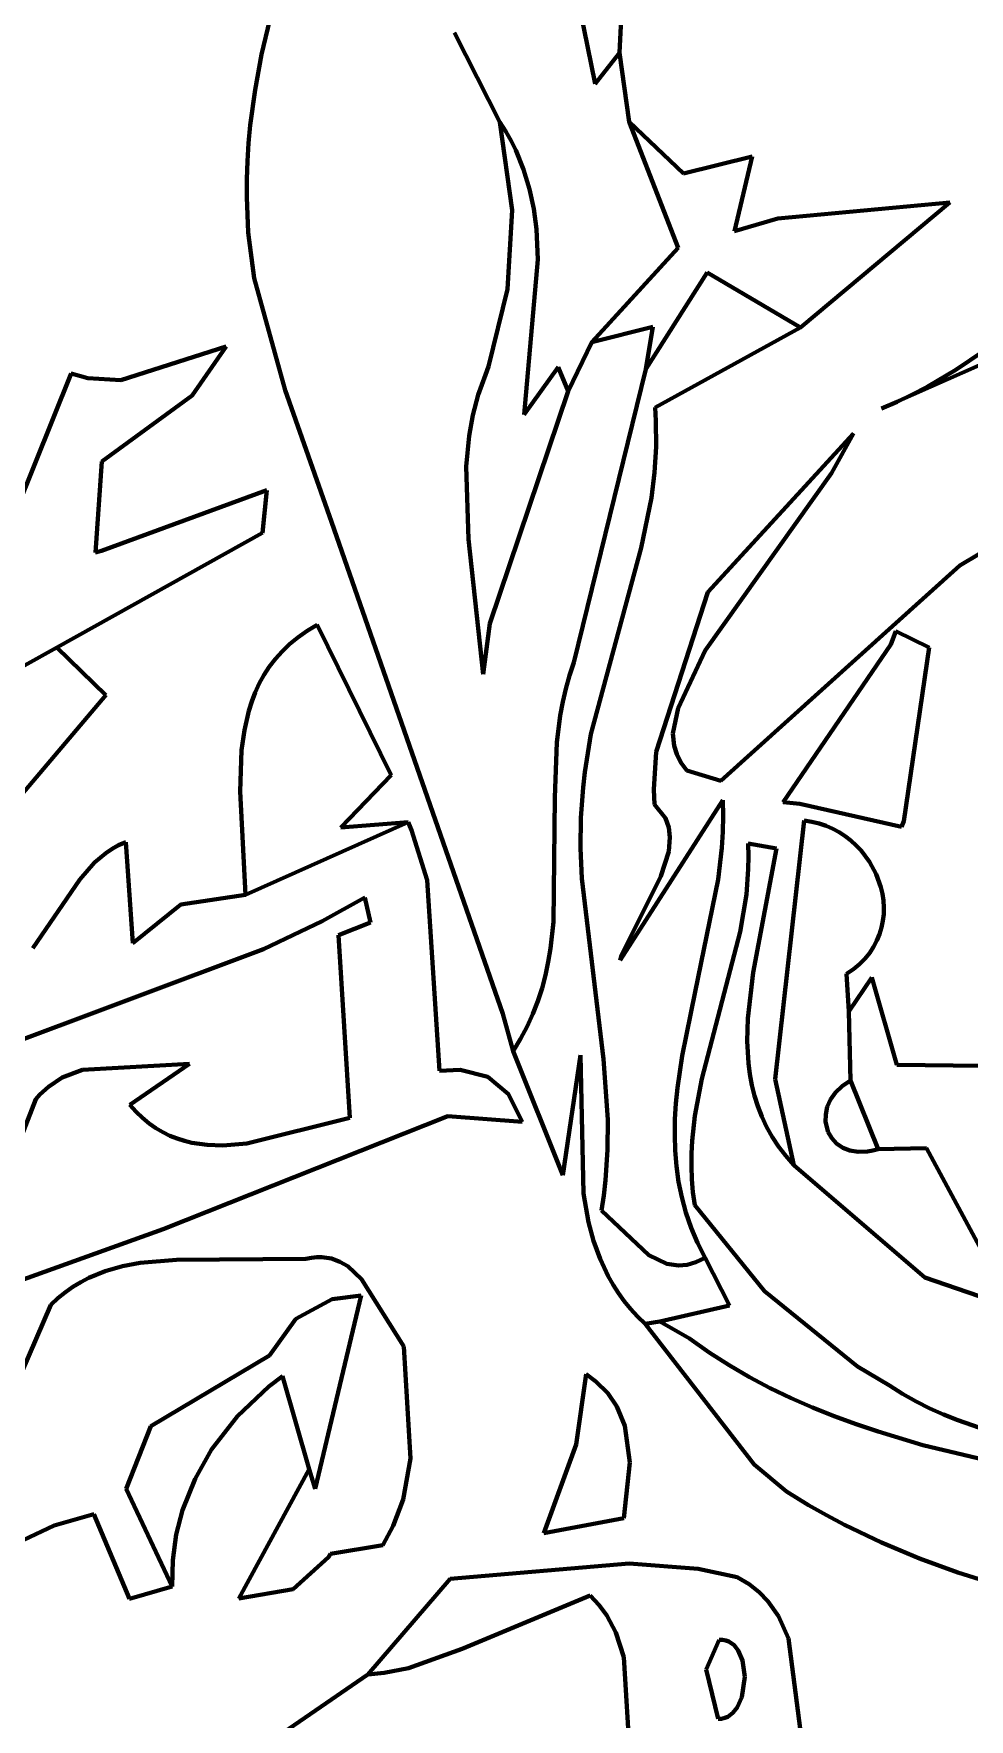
# Model space of a CAD drawing. Header units: millimetres. Extents: x 0 to 8.3, y 0 to 12.4.
# Drawn here: x 4.204 to 4.748, y 6.768 to 7.748 of the extents above; entities that cross this region are included whole.
import ezdxf

# ---------------------------------------------------------------- set-up
doc = ezdxf.new("R2010")
doc.units = ezdxf.units.MM
for name, color, linetype, lineweight in [('color#131313ff', 7, 'CONTINUOUS', 100), ('color#7c7c7cff', 7, 'CONTINUOUS', 100), ('color#c5c5c5ff', 7, 'CONTINUOUS', 100), ('color#ffffffff', 7, 'CONTINUOUS', 100)]:
    doc.layers.add(name, color=color, linetype=linetype, lineweight=lineweight)

msp = doc.modelspace()

# ---------------------------------------------------------------- linework, layer by layer
at = {"layer": 'color#131313ff'}
for p, q in [((4.48953, 7.91858), (4.53005, 7.71917)), ((4.34102, 7.75632), (4.33625, 7.73608)), ((4.47475, 7.69669), (4.44844, 7.74866)), ((4.33625, 7.73608), (4.3324, 7.71565)), ((4.53005, 7.71917), (4.54424, 7.73708)), ((4.54424, 7.73708), (4.54982, 7.69697)), ((4.3324, 7.71565), (4.3296, 7.69502)), ((4.47816, 7.69133), (4.47475, 7.69669)), ((4.54982, 7.69697), (4.57842, 7.62378)), ((4.3296, 7.69502), (4.32862, 7.68462)), ((4.48123, 7.68591), (4.47816, 7.69133)), ((4.48398, 7.68043), (4.48123, 7.68591)), ((4.32862, 7.68462), (4.32795, 7.67416)), ((4.48855, 7.66928), (4.48398, 7.68043)), ((4.32795, 7.67416), (4.3276, 7.66365)), ((4.49199, 7.65791), (4.48855, 7.66928)), ((4.3276, 7.66365), (4.32759, 7.65307)), ((4.49442, 7.64636), (4.49199, 7.65791)), ((4.32759, 7.65307), (4.32833, 7.63267)), ((4.49596, 7.63465), (4.49442, 7.64636)), ((4.32833, 7.63267), (4.33191, 7.60596)), ((4.49684, 7.61684), (4.49596, 7.63465)), ((4.48879, 7.52671), (4.49684, 7.61684)), ((4.57842, 7.62378), (4.52823, 7.56885)), ((4.33191, 7.60596), (4.34985, 7.54095)), ((4.52823, 7.56885), (4.51437, 7.54031)), ((4.79126, 7.57226), (4.69667, 7.5303)), ((4.31553, 7.56629), (4.2544, 7.54669)), ((4.29594, 7.53784), (4.31553, 7.56629)), ((4.73974, 7.55277), (4.75584, 7.56353)), ((4.22548, 7.55058), (4.19344, 7.47092)), ((4.23522, 7.54793), (4.22548, 7.55058)), ((4.50868, 7.55438), (4.48879, 7.52671)), ((4.51437, 7.54031), (4.50868, 7.55438)), ((4.72306, 7.54291), (4.73974, 7.55277)), ((4.2544, 7.54669), (4.23522, 7.54793)), ((4.34985, 7.54095), (4.37678, 7.46435)), ((4.70568, 7.53417), (4.71447, 7.53839)), ((4.71447, 7.53839), (4.72306, 7.54291)), ((4.24327, 7.49947), (4.29594, 7.53784)), ((4.69667, 7.5303), (4.70568, 7.53417)), ((4.59565, 7.42339), (4.68032, 7.51565)), ((4.68032, 7.51565), (4.66744, 7.49259)), ((4.23959, 7.44661), (4.24327, 7.49947)), ((4.66744, 7.49259), (4.59408, 7.38951)), ((4.33927, 7.48276), (4.24316, 7.44749)), ((4.33677, 7.45794), (4.33927, 7.48276)), ((4.37678, 7.46435), (4.47638, 7.17816)), ((4.21716, 7.39129), (4.33677, 7.45794)), ((4.24316, 7.44749), (4.23959, 7.44661)), ((4.74222, 7.43894), (4.75311, 7.44546)), ((4.60328, 7.31374), (4.74222, 7.43894)), ((4.56558, 7.33064), (4.59565, 7.42339)), ((4.36847, 7.40435), (4.36264, 7.40089)), ((4.41155, 7.31698), (4.36847, 7.40435)), ((4.35249, 7.39322), (4.34812, 7.38903)), ((4.35732, 7.39717), (4.35249, 7.39322)), ((4.36264, 7.40089), (4.35732, 7.39717)), ((4.70196, 7.39293), (4.63938, 7.30123)), ((4.70484, 7.40077), (4.70196, 7.39293)), ((4.72434, 7.39126), (4.70484, 7.40077)), ((4.24559, 7.3636), (4.21716, 7.39129)), ((4.3442, 7.38463), (4.34069, 7.38003)), ((4.34812, 7.38903), (4.3442, 7.38463)), ((4.59408, 7.38951), (4.57838, 7.35607)), ((4.70952, 7.29031), (4.72434, 7.39126)), ((4.33759, 7.37523), (4.33487, 7.37026)), ((4.34069, 7.38003), (4.33759, 7.37523)), ((4.1637, 7.26677), (4.24559, 7.3636)), ((4.33251, 7.36512), (4.33048, 7.35983)), ((4.33487, 7.37026), (4.33251, 7.36512)), ((4.32876, 7.35441), (4.32618, 7.34318)), ((4.33048, 7.35983), (4.32876, 7.35441)), ((4.57838, 7.35607), (4.57536, 7.34133)), ((4.32618, 7.34318), (4.32461, 7.33155)), ((4.57536, 7.34133), (4.57603, 7.33401)), ((4.57603, 7.33401), (4.57751, 7.32918)), ((4.32461, 7.33155), (4.32375, 7.30749)), ((4.56415, 7.30876), (4.56558, 7.33064)), ((4.57751, 7.32918), (4.57995, 7.32439)), ((4.57995, 7.32439), (4.58345, 7.31966)), ((4.38226, 7.28653), (4.41155, 7.31698)), ((4.58345, 7.31966), (4.60328, 7.31374)), ((4.32375, 7.30749), (4.32693, 7.24736)), ((4.56471, 7.29992), (4.56415, 7.30876)), ((4.60442, 7.30249), (4.54475, 7.2095)), ((4.5711, 7.29208), (4.56471, 7.29992)), ((4.60439, 7.28407), (4.60461, 7.2933)), ((4.60461, 7.2933), (4.60442, 7.30249)), ((4.63938, 7.30123), (4.64914, 7.3003)), ((4.64914, 7.3003), (4.70821, 7.28688)), ((4.42139, 7.28975), (4.38226, 7.28653)), ((4.42337, 7.285), (4.42139, 7.28975)), ((4.43253, 7.25595), (4.42337, 7.285)), ((4.5729, 7.28659), (4.5711, 7.29208)), ((4.57362, 7.28102), (4.5729, 7.28659)), ((4.60378, 7.27482), (4.60439, 7.28407)), ((4.65159, 7.29064), (4.63486, 7.1402)), ((4.65604, 7.28995), (4.65159, 7.29064)), ((4.66031, 7.2889), (4.65604, 7.28995)), ((4.66441, 7.28751), (4.66031, 7.2889)), ((4.66833, 7.2858), (4.66441, 7.28751)), ((4.67205, 7.28379), (4.66833, 7.2858)), ((4.67556, 7.2815), (4.67205, 7.28379)), ((4.70821, 7.28688), (4.70952, 7.29031)), ((4.24926, 7.27412), (4.24564, 7.2717)), ((4.25312, 7.27627), (4.24926, 7.27412)), ((4.25725, 7.27813), (4.25312, 7.27627)), ((4.26136, 7.21932), (4.25725, 7.27813)), ((4.57295, 7.27256), (4.57362, 7.28102)), ((4.60159, 7.25626), (4.60378, 7.27482)), ((4.63546, 7.27428), (4.61899, 7.27729)), ((4.61899, 7.27729), (4.61923, 7.26981)), ((4.62191, 7.20219), (4.63546, 7.27428)), ((4.67885, 7.27895), (4.67556, 7.2815)), ((4.68192, 7.27617), (4.67885, 7.27895)), ((4.68475, 7.27317), (4.68192, 7.27617)), ((4.23905, 7.26615), (4.23046, 7.25642)), ((4.24564, 7.2717), (4.23905, 7.26615)), ((4.56827, 7.25824), (4.57295, 7.27256)), ((4.61923, 7.26981), (4.61912, 7.26239)), ((4.68966, 7.26662), (4.68475, 7.27317)), ((4.69351, 7.25948), (4.68966, 7.26662)), ((4.23046, 7.25642), (4.20328, 7.21646)), ((4.43962, 7.14508), (4.43253, 7.25595)), ((4.54553, 7.2123), (4.56827, 7.25824)), ((4.58822, 7.19097), (4.60159, 7.25626)), ((4.61912, 7.26239), (4.61802, 7.24769)), ((4.69621, 7.25191), (4.69351, 7.25948)), ((4.32693, 7.24736), (4.28934, 7.24179)), ((4.37143, 7.23203), (4.39621, 7.24579)), ((4.39621, 7.24579), (4.39959, 7.23137)), ((4.61802, 7.24769), (4.61451, 7.22596)), ((4.6971, 7.24801), (4.69621, 7.25191)), ((4.69768, 7.24408), (4.6971, 7.24801)), ((4.28934, 7.24179), (4.26136, 7.21932)), ((4.69742, 7.23224), (4.69785, 7.23617)), ((4.69793, 7.24013), (4.69768, 7.24408)), ((4.69785, 7.23617), (4.69793, 7.24013)), ((4.33739, 7.21584), (4.37143, 7.23203)), ((4.39959, 7.23137), (4.38088, 7.22388)), ((4.61451, 7.22596), (4.59215, 7.14047)), ((4.69548, 7.22453), (4.69663, 7.22835)), ((4.69663, 7.22835), (4.69742, 7.23224)), ((4.14275, 7.14282), (4.33739, 7.21584)), ((4.38088, 7.22388), (4.38752, 7.11764)), ((4.68972, 7.21367), (4.69203, 7.21717)), ((4.69203, 7.21717), (4.69395, 7.2208)), ((4.69395, 7.2208), (4.69548, 7.22453)), ((4.54475, 7.2095), (4.54553, 7.2123)), ((4.6803, 7.20417), (4.68386, 7.20715)), ((4.68386, 7.20715), (4.687, 7.21033)), ((4.687, 7.21033), (4.68972, 7.21367)), ((4.61884, 7.17553), (4.62191, 7.20219)), ((4.6763, 7.20141), (4.6803, 7.20417)), ((4.67764, 7.1795), (4.6763, 7.20141)), ((4.69104, 7.19941), (4.67764, 7.1795)), ((4.70554, 7.1486), (4.69104, 7.19941)), ((4.58065, 7.15376), (4.58822, 7.19097)), ((4.47638, 7.17816), (4.48242, 7.15651)), ((4.61851, 7.16238), (4.61884, 7.17553)), ((4.48242, 7.15651), (4.51136, 7.08431)), ((4.61924, 7.14945), (4.61851, 7.16238)), ((4.29427, 7.14917), (4.23215, 7.14562)), ((4.25967, 7.12534), (4.29427, 7.14917)), ((4.51136, 7.08431), (4.52168, 7.15419)), ((4.52168, 7.15419), (4.52342, 7.07373)), ((4.57799, 7.13527), (4.58065, 7.15376)), ((4.62007, 7.14308), (4.61924, 7.14945)), ((4.75472, 7.148), (4.70554, 7.1486)), ((4.22035, 7.14113), (4.21224, 7.13584)), ((4.23215, 7.14562), (4.22035, 7.14113)), ((4.45169, 7.14561), (4.43962, 7.14508)), ((4.46771, 7.14157), (4.45169, 7.14561)), ((4.47972, 7.13148), (4.46771, 7.14157)), ((4.59215, 7.14047), (4.58811, 7.11886)), ((4.62123, 7.13678), (4.62007, 7.14308)), ((4.62276, 7.13057), (4.62123, 7.13678)), ((4.63486, 7.1402), (4.64568, 7.09014)), ((4.20493, 7.12855), (4.18607, 7.07961)), ((4.20727, 7.13122), (4.20493, 7.12855)), ((4.21224, 7.13584), (4.20727, 7.13122)), ((4.4877, 7.11535), (4.47972, 7.13148)), ((4.57709, 7.12606), (4.57799, 7.13527)), ((4.62468, 7.12446), (4.62276, 7.13057)), ((4.26328, 7.1213), (4.25967, 7.12534)), ((4.267, 7.1177), (4.26328, 7.1213)), ((4.27082, 7.11452), (4.267, 7.1177)), ((4.27891, 7.05308), (4.44452, 7.1187)), ((4.38752, 7.11764), (4.32757, 7.10286)), ((4.44452, 7.1187), (4.4877, 7.11535)), ((4.57637, 7.10774), (4.57654, 7.11688)), ((4.57654, 7.11688), (4.57709, 7.12606)), ((4.58811, 7.11886), (4.58652, 7.10428)), ((4.627, 7.11844), (4.62468, 7.12446)), ((4.62977, 7.11253), (4.627, 7.11844)), ((4.27475, 7.11174), (4.27082, 7.11452)), ((4.27878, 7.10935), (4.27475, 7.11174)), ((4.2829, 7.10731), (4.27878, 7.10935)), ((4.28709, 7.10563), (4.2829, 7.10731)), ((4.57664, 7.09864), (4.57637, 7.10774)), ((4.63299, 7.10674), (4.62977, 7.11253)), ((4.29137, 7.10427), (4.28709, 7.10563)), ((4.29572, 7.10321), (4.29137, 7.10427)), ((4.30459, 7.10195), (4.29572, 7.10321)), ((4.31367, 7.1017), (4.30459, 7.10195)), ((4.32757, 7.10286), (4.31367, 7.1017)), ((4.57737, 7.08957), (4.57664, 7.09864)), ((4.58652, 7.10428), (4.58614, 7.09692)), ((4.6367, 7.10107), (4.63299, 7.10674)), ((4.64093, 7.09554), (4.6367, 7.10107)), ((4.57862, 7.08055), (4.57737, 7.08957)), ((4.58614, 7.09692), (4.58607, 7.08951)), ((4.58607, 7.08951), (4.58634, 7.08205)), ((4.64568, 7.09014), (4.64093, 7.09554)), ((4.58043, 7.07158), (4.57862, 7.08055)), ((4.58634, 7.08205), (4.58697, 7.07452)), ((4.52342, 7.07373), (4.52632, 7.05703)), ((4.58284, 7.06266), (4.58043, 7.07158)), ((4.58697, 7.07452), (4.58799, 7.06693)), ((4.58589, 7.05379), (4.58284, 7.06266)), ((4.58799, 7.06693), (4.62859, 7.01697)), ((4.18785, 7.02028), (4.27891, 7.05308)), ((4.52632, 7.05703), (4.5292, 7.04621)), ((4.58963, 7.04498), (4.58589, 7.05379)), ((4.5292, 7.04621), (4.53296, 7.03571)), ((4.59409, 7.03622), (4.58963, 7.04498)), ((4.24536, 7.02861), (4.23577, 7.02464)), ((4.25531, 7.0315), (4.24536, 7.02861)), ((4.26554, 7.03346), (4.25531, 7.0315)), ((4.28668, 7.03524), (4.26554, 7.03346)), ((4.3619, 7.03566), (4.28668, 7.03524)), ((4.36518, 7.0363), (4.3619, 7.03566)), ((4.36831, 7.03662), (4.36518, 7.0363)), ((4.37128, 7.03664), (4.36831, 7.03662)), ((4.37679, 7.03585), (4.37128, 7.03664)), ((4.38178, 7.03405), (4.37679, 7.03585)), ((4.38631, 7.03138), (4.38178, 7.03405)), ((4.39421, 7.02393), (4.38631, 7.03138)), ((4.53296, 7.03571), (4.53774, 7.02558)), ((4.60819, 7.00856), (4.59409, 7.03622)), ((4.22657, 7.01943), (4.22214, 7.01631)), ((4.23111, 7.0222), (4.22657, 7.01943)), ((4.23577, 7.02464), (4.23111, 7.0222)), ((4.41881, 6.98477), (4.39421, 7.02393)), ((4.53774, 7.02558), (4.54053, 7.02066)), ((4.54053, 7.02066), (4.54363, 7.01586)), ((4.21783, 7.01282), (4.21365, 7.00894)), ((4.22214, 7.01631), (4.21783, 7.01282)), ((4.54363, 7.01586), (4.54702, 7.01117)), ((4.54702, 7.01117), (4.55075, 7.00661)), ((4.62859, 7.01697), (4.68269, 6.97315)), ((4.21365, 7.00894), (4.17476, 6.9189)), ((4.55075, 7.00661), (4.5548, 7.00218)), ((4.5548, 7.00218), (4.55921, 6.99789)), ((4.5677, 6.99935), (4.60819, 7.00856)), ((4.58493, 6.98935), (4.5677, 6.99935)), ((4.55921, 6.99789), (4.62258, 6.91614)), ((4.4228, 6.91952), (4.41881, 6.98477)), ((4.59633, 6.98131), (4.58493, 6.98935)), ((4.60796, 6.97386), (4.59633, 6.98131)), ((4.61981, 6.96696), (4.60796, 6.97386)), ((4.68269, 6.97315), (4.70118, 6.96203)), ((4.32224, 6.94426), (4.34035, 6.96142)), ((4.34035, 6.96142), (4.34834, 6.96758)), ((4.34834, 6.96758), (4.36395, 6.91346)), ((4.52486, 6.9686), (4.519, 6.92769)), ((4.53054, 6.96446), (4.52486, 6.9686)), ((4.5375, 6.95753), (4.53054, 6.96446)), ((4.63186, 6.96059), (4.61981, 6.96696)), ((4.6441, 6.95471), (4.63186, 6.96059)), ((4.70118, 6.96203), (4.70886, 6.95718)), ((4.54276, 6.94986), (4.5375, 6.95753)), ((4.65651, 6.94927), (4.6441, 6.95471)), ((4.70886, 6.95718), (4.71668, 6.95277)), ((4.71668, 6.95277), (4.72464, 6.94877)), ((4.30713, 6.92482), (4.32224, 6.94426)), ((4.54744, 6.93866), (4.54276, 6.94986)), ((4.66908, 6.94424), (4.65651, 6.94927)), ((4.6818, 6.93958), (4.66908, 6.94424)), ((4.72464, 6.94877), (4.73272, 6.94513)), ((4.73272, 6.94513), (4.74091, 6.94184)), ((4.74091, 6.94184), (4.7576, 6.93618)), ((4.55038, 6.91719), (4.54744, 6.93866)), ((4.69465, 6.93525), (4.6818, 6.93958)), ((4.72068, 6.92744), (4.69465, 6.93525)), ((4.2975, 6.9078), (4.30713, 6.92482)), ((4.519, 6.92769), (4.50033, 6.8762)), ((4.81383, 6.90503), (4.72068, 6.92744)), ((4.36395, 6.91346), (4.32302, 6.83818)), ((4.41849, 6.89575), (4.4228, 6.91952)), ((4.54688, 6.88499), (4.55038, 6.91719)), ((4.62258, 6.91614), (4.64139, 6.9004)), ((4.2903, 6.88963), (4.2975, 6.9078)), ((4.41273, 6.8804), (4.41849, 6.89575)), ((4.64139, 6.9004), (4.65408, 6.89246)), ((4.65408, 6.89246), (4.66455, 6.88656)), ((4.21553, 6.88064), (4.23869, 6.88727)), ((4.23869, 6.88727), (4.25947, 6.83808)), ((4.28663, 6.87533), (4.2903, 6.88963)), ((4.50033, 6.8762), (4.54688, 6.88499)), ((4.66455, 6.88656), (4.67513, 6.88097)), ((4.1106, 6.83122), (4.21553, 6.88064)), ((4.28455, 6.8605), (4.28663, 6.87533)), ((4.40662, 6.86924), (4.41273, 6.8804)), ((4.67513, 6.88097), (4.69666, 6.87068)), ((4.3545, 6.84362), (4.37503, 6.86216)), ((4.37503, 6.86216), (4.37631, 6.86413)), ((4.37631, 6.86413), (4.40662, 6.86924)), ((4.69666, 6.87068), (4.7186, 6.86148)), ((4.28414, 6.84522), (4.28455, 6.8605)), ((4.54984, 6.85863), (4.44592, 6.84957)), ((4.5901, 6.85552), (4.54984, 6.85863)), ((4.61277, 6.85064), (4.5901, 6.85552)), ((4.7186, 6.86148), (4.74091, 6.85327)), ((4.74091, 6.85327), (4.77498, 6.84258)), ((4.25947, 6.83808), (4.28414, 6.84522)), ((4.32302, 6.83818), (4.3545, 6.84362)), ((4.44592, 6.84957), (4.39791, 6.79406)), ((4.61962, 6.84658), (4.61277, 6.85064)), ((4.62553, 6.8419), (4.61962, 6.84658)), ((4.63057, 6.83668), (4.62553, 6.8419)), ((4.63666, 6.82794), (4.63057, 6.83668)), ((4.64243, 6.81493), (4.63666, 6.82794)), ((4.65011, 6.75663), (4.64243, 6.81493)), ((4.39791, 6.79406), (4.30162, 6.72771))]:
    msp.add_line(p, q, dxfattribs=at)
at = {"layer": 'color#7c7c7cff'}
for p, q in [((4.53005, 7.71917), (4.48953, 7.91858)), ((4.54666, 7.78419), (4.54424, 7.73708)), ((4.54424, 7.73708), (4.53005, 7.71917)), ((4.47475, 7.69669), (4.47816, 7.69133)), ((4.4818, 7.64566), (4.47475, 7.69669)), ((4.47816, 7.69133), (4.48123, 7.68591)), ((4.48123, 7.68591), (4.48398, 7.68043)), ((4.48398, 7.68043), (4.48855, 7.66928)), ((4.48855, 7.66928), (4.49199, 7.65791)), ((4.49199, 7.65791), (4.49442, 7.64636)), ((4.49442, 7.64636), (4.49596, 7.63465)), ((4.47925, 7.5997), (4.4818, 7.64566)), ((4.49596, 7.63465), (4.49684, 7.61684)), ((4.49684, 7.61684), (4.48879, 7.52671)), ((4.55949, 7.55313), (4.5953, 7.60942)), ((4.5953, 7.60942), (4.6495, 7.57744)), ((4.4681, 7.55472), (4.47925, 7.5997)), ((4.6495, 7.57744), (4.56492, 7.53081)), ((4.46212, 7.53812), (4.46633, 7.54983)), ((4.46633, 7.54983), (4.4681, 7.55472)), ((4.48879, 7.52671), (4.50868, 7.55438)), ((4.50868, 7.55438), (4.51437, 7.54031)), ((4.51775, 7.38254), (4.55949, 7.55313)), ((4.51437, 7.54031), (4.46887, 7.40531)), ((4.45898, 7.52632), (4.46212, 7.53812)), ((4.56492, 7.53081), (4.56546, 7.52318)), ((4.45682, 7.51445), (4.45898, 7.52632)), ((4.56546, 7.52318), (4.56562, 7.50806)), ((4.45513, 7.49652), (4.45682, 7.51445)), ((4.56562, 7.50806), (4.56471, 7.49313)), ((4.45655, 7.45429), (4.45513, 7.49652)), ((4.56471, 7.49313), (4.56286, 7.47836)), ((4.56286, 7.47836), (4.55696, 7.44918)), ((4.465, 7.37568), (4.45655, 7.45429)), ((4.55696, 7.44918), (4.52769, 7.34084)), ((4.46887, 7.40531), (4.465, 7.37568)), ((4.1449, 7.35097), (4.21716, 7.39129)), ((4.21716, 7.39129), (4.24559, 7.3636)), ((4.51518, 7.37496), (4.51775, 7.38254)), ((4.51303, 7.36731), (4.51518, 7.37496)), ((4.24559, 7.3636), (4.1637, 7.26677)), ((4.51126, 7.35957), (4.51303, 7.36731)), ((4.50984, 7.35177), (4.51126, 7.35957)), ((4.5079, 7.33601), (4.50984, 7.35177)), ((4.50662, 7.30401), (4.5079, 7.33601)), ((4.52769, 7.34084), (4.52422, 7.31873)), ((4.52422, 7.31873), (4.52308, 7.30987)), ((4.50591, 7.23181), (4.50662, 7.30401)), ((4.52308, 7.30987), (4.52178, 7.29219)), ((4.52178, 7.29219), (4.52161, 7.27455)), ((4.52161, 7.27455), (4.52237, 7.25695)), ((4.52237, 7.25695), (4.535, 7.15177)), ((4.50418, 7.21612), (4.50591, 7.23181)), ((4.50288, 7.20837), (4.50418, 7.21612)), ((4.50125, 7.20069), (4.50288, 7.20837)), ((4.49925, 7.19309), (4.50125, 7.20069)), ((4.49399, 7.17815), (4.49684, 7.18557)), ((4.49684, 7.18557), (4.49925, 7.19309)), ((4.49066, 7.17083), (4.49399, 7.17815)), ((4.48682, 7.16361), (4.49066, 7.17083)), ((4.48242, 7.15651), (4.48682, 7.16361)), ((4.51136, 7.08431), (4.48242, 7.15651)), ((4.52168, 7.15419), (4.51136, 7.08431)), ((4.52342, 7.07373), (4.52168, 7.15419)), ((4.535, 7.15177), (4.53742, 7.11668)), ((4.67365, 7.13612), (4.67857, 7.13938)), ((4.67857, 7.13938), (4.69456, 7.09956)), ((4.66507, 7.12407), (4.66694, 7.12833)), ((4.66694, 7.12833), (4.66979, 7.13239)), ((4.66979, 7.13239), (4.67365, 7.13612)), ((4.6641, 7.11544), (4.66414, 7.11973)), ((4.66414, 7.11973), (4.66507, 7.12407)), ((4.53742, 7.11668), (4.53737, 7.0991)), ((4.66565, 7.1094), (4.6641, 7.11544)), ((4.66769, 7.10582), (4.66565, 7.1094)), ((4.53737, 7.0991), (4.53622, 7.08148)), ((4.67049, 7.10274), (4.66769, 7.10582)), ((4.67402, 7.10031), (4.67049, 7.10274)), ((4.67822, 7.09864), (4.67402, 7.10031)), ((4.68308, 7.09788), (4.67822, 7.09864)), ((4.68854, 7.09814), (4.68308, 7.09788)), ((4.69148, 7.09869), (4.68854, 7.09814)), ((4.69456, 7.09956), (4.69148, 7.09869)), ((4.53622, 7.08148), (4.53516, 7.07265)), ((4.52632, 7.05703), (4.52342, 7.07373)), ((4.53516, 7.07265), (4.53376, 7.06381)), ((4.53376, 7.06381), (4.56129, 7.03786)), ((4.5292, 7.04621), (4.52632, 7.05703)), ((4.53296, 7.03571), (4.5292, 7.04621)), ((4.53774, 7.02558), (4.53296, 7.03571)), ((4.56129, 7.03786), (4.57178, 7.03284)), ((4.57178, 7.03284), (4.57866, 7.03189)), ((4.57866, 7.03189), (4.58354, 7.03233)), ((4.58354, 7.03233), (4.58867, 7.03374)), ((4.58867, 7.03374), (4.59409, 7.03622)), ((4.59409, 7.03622), (4.60819, 7.00856)), ((4.54053, 7.02066), (4.53774, 7.02558)), ((4.54363, 7.01586), (4.54053, 7.02066)), ((4.35603, 7.00081), (4.37733, 7.01223)), ((4.39405, 7.01437), (4.3673, 6.90197)), ((4.37733, 7.01223), (4.39405, 7.01437)), ((4.54702, 7.01117), (4.54363, 7.01586)), ((4.55075, 7.00661), (4.54702, 7.01117)), ((4.34083, 6.97957), (4.35603, 7.00081)), ((4.5548, 7.00218), (4.55075, 7.00661)), ((4.55921, 6.99789), (4.5548, 7.00218)), ((4.5677, 6.99935), (4.55921, 6.99789)), ((4.60819, 7.00856), (4.5677, 6.99935)), ((4.2719, 6.93837), (4.34083, 6.97957)), ((4.34035, 6.96142), (4.32224, 6.94426)), ((4.34834, 6.96758), (4.34035, 6.96142)), ((4.36395, 6.91346), (4.34834, 6.96758)), ((4.32224, 6.94426), (4.30713, 6.92482)), ((4.25751, 6.902), (4.2719, 6.93837)), ((4.30713, 6.92482), (4.2975, 6.9078)), ((4.3673, 6.90197), (4.36395, 6.91346)), ((4.28414, 6.84522), (4.25751, 6.902)), ((4.2975, 6.9078), (4.2903, 6.88963)), ((4.2903, 6.88963), (4.28663, 6.87533)), ((4.28663, 6.87533), (4.28455, 6.8605)), ((4.28455, 6.8605), (4.28414, 6.84522)), ((4.44592, 6.84957), (4.54984, 6.85863)), ((4.54984, 6.85863), (4.5901, 6.85552)), ((4.5901, 6.85552), (4.61277, 6.85064)), ((4.39791, 6.79406), (4.44592, 6.84957)), ((4.61277, 6.85064), (4.61962, 6.84658)), ((4.61962, 6.84658), (4.62553, 6.8419)), ((4.52715, 6.83995), (4.45278, 6.80887)), ((4.53251, 6.83432), (4.52715, 6.83995)), ((4.53697, 6.82823), (4.53251, 6.83432)), ((4.62553, 6.8419), (4.63057, 6.83668)), ((4.63057, 6.83668), (4.63666, 6.82794)), ((4.54218, 6.81836), (4.53697, 6.82823)), ((4.63666, 6.82794), (4.64243, 6.81493)), ((4.54676, 6.80409), (4.54218, 6.81836)), ((4.60214, 6.81411), (4.59468, 6.79682)), ((4.60418, 6.81412), (4.60214, 6.81411)), ((4.60608, 6.8138), (4.60418, 6.81412)), ((4.60782, 6.81316), (4.60608, 6.8138)), ((4.61084, 6.81106), (4.60782, 6.81316)), ((4.64243, 6.81493), (4.65011, 6.75663)), ((4.45278, 6.80887), (4.42159, 6.79775)), ((4.55095, 6.73503), (4.54676, 6.80409)), ((4.61326, 6.80801), (4.61084, 6.81106)), ((4.61576, 6.80209), (4.61326, 6.80801)), ((4.40756, 6.79499), (4.39791, 6.79406)), ((4.42159, 6.79775), (4.40756, 6.79499)), ((4.59468, 6.79682), (4.60165, 6.76823)), ((4.61705, 6.79272), (4.61576, 6.80209)), ((4.6154, 6.78084), (4.61705, 6.79272)), ((4.61024, 6.77165), (4.61272, 6.7748)), ((4.61272, 6.7748), (4.6154, 6.78084)), ((4.60165, 6.76823), (4.60363, 6.7683)), ((4.60363, 6.7683), (4.60549, 6.76871)), ((4.60549, 6.76871), (4.60721, 6.76942)), ((4.60721, 6.76942), (4.61024, 6.77165))]:
    msp.add_line(p, q, dxfattribs=at)
at = {"layer": 'color#c5c5c5ff'}
for p, q in [((4.54982, 7.69697), (4.58155, 7.66691)), ((4.57842, 7.62378), (4.54982, 7.69697)), ((4.58155, 7.66691), (4.62145, 7.67673)), ((4.62145, 7.67673), (4.61108, 7.63336)), ((4.63635, 7.64082), (4.73624, 7.65008)), ((4.73624, 7.65008), (4.6495, 7.57744)), ((4.61108, 7.63336), (4.63635, 7.64082)), ((4.52823, 7.56885), (4.57842, 7.62378)), ((4.5953, 7.60942), (4.55949, 7.55313)), ((4.6495, 7.57744), (4.5953, 7.60942)), ((4.56359, 7.5778), (4.52823, 7.56885)), ((4.55949, 7.55313), (4.56359, 7.5778)), ((4.36264, 7.40089), (4.36847, 7.40435)), ((4.36847, 7.40435), (4.41155, 7.31698)), ((4.34812, 7.38903), (4.35249, 7.39322)), ((4.35249, 7.39322), (4.35732, 7.39717)), ((4.35732, 7.39717), (4.36264, 7.40089)), ((4.63938, 7.30123), (4.70196, 7.39293)), ((4.70196, 7.39293), (4.70484, 7.40077)), ((4.70484, 7.40077), (4.72434, 7.39126)), ((4.34069, 7.38003), (4.3442, 7.38463)), ((4.3442, 7.38463), (4.34812, 7.38903)), ((4.72434, 7.39126), (4.70952, 7.29031)), ((4.33487, 7.37026), (4.33759, 7.37523)), ((4.33759, 7.37523), (4.34069, 7.38003)), ((4.33048, 7.35983), (4.33251, 7.36512)), ((4.33251, 7.36512), (4.33487, 7.37026)), ((4.32618, 7.34318), (4.32876, 7.35441)), ((4.32876, 7.35441), (4.33048, 7.35983)), ((4.32461, 7.33155), (4.32618, 7.34318)), ((4.32375, 7.30749), (4.32461, 7.33155)), ((4.41155, 7.31698), (4.38226, 7.28653)), ((4.32693, 7.24736), (4.32375, 7.30749)), ((4.64914, 7.3003), (4.63938, 7.30123)), ((4.70821, 7.28688), (4.64914, 7.3003)), ((4.42139, 7.28975), (4.32693, 7.24736)), ((4.38226, 7.28653), (4.42139, 7.28975)), ((4.63486, 7.1402), (4.65159, 7.29064)), ((4.65159, 7.29064), (4.65604, 7.28995)), ((4.65604, 7.28995), (4.66031, 7.2889)), ((4.66031, 7.2889), (4.66441, 7.28751)), ((4.66441, 7.28751), (4.66833, 7.2858)), ((4.66833, 7.2858), (4.67205, 7.28379)), ((4.67205, 7.28379), (4.67556, 7.2815)), ((4.70952, 7.29031), (4.70821, 7.28688)), ((4.67556, 7.2815), (4.67885, 7.27895)), ((4.67885, 7.27895), (4.68192, 7.27617)), ((4.68192, 7.27617), (4.68475, 7.27317)), ((4.68475, 7.27317), (4.68966, 7.26662)), ((4.68966, 7.26662), (4.69351, 7.25948)), ((4.69351, 7.25948), (4.69621, 7.25191)), ((4.69621, 7.25191), (4.6971, 7.24801)), ((4.6971, 7.24801), (4.69768, 7.24408)), ((4.69785, 7.23617), (4.69742, 7.23224)), ((4.69768, 7.24408), (4.69793, 7.24013)), ((4.69793, 7.24013), (4.69785, 7.23617)), ((4.69663, 7.22835), (4.69548, 7.22453)), ((4.69742, 7.23224), (4.69663, 7.22835)), ((4.69203, 7.21717), (4.68972, 7.21367)), ((4.69395, 7.2208), (4.69203, 7.21717)), ((4.69548, 7.22453), (4.69395, 7.2208)), ((4.68386, 7.20715), (4.6803, 7.20417)), ((4.687, 7.21033), (4.68386, 7.20715)), ((4.68972, 7.21367), (4.687, 7.21033)), ((4.6803, 7.20417), (4.6763, 7.20141)), ((4.6763, 7.20141), (4.67764, 7.1795)), ((4.67764, 7.1795), (4.67857, 7.13938)), ((4.64568, 7.09014), (4.63486, 7.1402)), ((4.67857, 7.13938), (4.67365, 7.13612)), ((4.66694, 7.12833), (4.66507, 7.12407)), ((4.66979, 7.13239), (4.66694, 7.12833)), ((4.67365, 7.13612), (4.66979, 7.13239)), ((4.66414, 7.11973), (4.6641, 7.11544)), ((4.66507, 7.12407), (4.66414, 7.11973)), ((4.6641, 7.11544), (4.66565, 7.1094)), ((4.66565, 7.1094), (4.66769, 7.10582)), ((4.66769, 7.10582), (4.67049, 7.10274)), ((4.67049, 7.10274), (4.67402, 7.10031)), ((4.67402, 7.10031), (4.67822, 7.09864)), ((4.67822, 7.09864), (4.68308, 7.09788)), ((4.68308, 7.09788), (4.68854, 7.09814)), ((4.68854, 7.09814), (4.69148, 7.09869)), ((4.69148, 7.09869), (4.69456, 7.09956)), ((4.69456, 7.09956), (4.7227, 7.10001)), ((4.7227, 7.10001), (4.75885, 7.03317)), ((4.72183, 7.02497), (4.64568, 7.09014)), ((4.99978, 6.9282), (4.72183, 7.02497)), ((4.59468, 6.79682), (4.60214, 6.81411)), ((4.60214, 6.81411), (4.60418, 6.81412)), ((4.60418, 6.81412), (4.60608, 6.8138)), ((4.60608, 6.8138), (4.60782, 6.81316)), ((4.60782, 6.81316), (4.61084, 6.81106)), ((4.61084, 6.81106), (4.61326, 6.80801)), ((4.61326, 6.80801), (4.61576, 6.80209)), ((4.60165, 6.76823), (4.59468, 6.79682)), ((4.61576, 6.80209), (4.61705, 6.79272)), ((4.61705, 6.79272), (4.6154, 6.78084)), ((4.61272, 6.7748), (4.61024, 6.77165)), ((4.6154, 6.78084), (4.61272, 6.7748)), ((4.60363, 6.7683), (4.60165, 6.76823)), ((4.60549, 6.76871), (4.60363, 6.7683)), ((4.60721, 6.76942), (4.60549, 6.76871)), ((4.61024, 6.77165), (4.60721, 6.76942))]:
    msp.add_line(p, q, dxfattribs=at)
at = {"layer": 'color#ffffffff'}
for p, q in [((4.54424, 7.73708), (4.54666, 7.78419)), ((4.33625, 7.73608), (4.34102, 7.75632)), ((4.44844, 7.74866), (4.47475, 7.69669)), ((4.3324, 7.71565), (4.33625, 7.73608)), ((4.54982, 7.69697), (4.54424, 7.73708)), ((4.3296, 7.69502), (4.3324, 7.71565)), ((4.47475, 7.69669), (4.4818, 7.64566)), ((4.58155, 7.66691), (4.54982, 7.69697)), ((4.32862, 7.68462), (4.3296, 7.69502)), ((4.32795, 7.67416), (4.32862, 7.68462)), ((4.62145, 7.67673), (4.58155, 7.66691)), ((4.61108, 7.63336), (4.62145, 7.67673)), ((4.3276, 7.66365), (4.32795, 7.67416)), ((4.32759, 7.65307), (4.3276, 7.66365)), ((4.32833, 7.63267), (4.32759, 7.65307)), ((4.73624, 7.65008), (4.63635, 7.64082)), ((4.6495, 7.57744), (4.73624, 7.65008)), ((4.4818, 7.64566), (4.47925, 7.5997)), ((4.63635, 7.64082), (4.61108, 7.63336)), ((4.33191, 7.60596), (4.32833, 7.63267)), ((4.34985, 7.54095), (4.33191, 7.60596)), ((4.47925, 7.5997), (4.4681, 7.55472)), ((4.52823, 7.56885), (4.56359, 7.5778)), ((4.56359, 7.5778), (4.55949, 7.55313)), ((4.51437, 7.54031), (4.52823, 7.56885)), ((4.56492, 7.53081), (4.6495, 7.57744)), ((4.69667, 7.5303), (4.79126, 7.57226)), ((4.2544, 7.54669), (4.31553, 7.56629)), ((4.31553, 7.56629), (4.29594, 7.53784)), ((4.75584, 7.56353), (4.73974, 7.55277)), ((4.19344, 7.47092), (4.22548, 7.55058)), ((4.22548, 7.55058), (4.23522, 7.54793)), ((4.46633, 7.54983), (4.46212, 7.53812)), ((4.4681, 7.55472), (4.46633, 7.54983)), ((4.55949, 7.55313), (4.51775, 7.38254)), ((4.73974, 7.55277), (4.72306, 7.54291)), ((4.23522, 7.54793), (4.2544, 7.54669)), ((4.37678, 7.46435), (4.34985, 7.54095)), ((4.46887, 7.40531), (4.51437, 7.54031)), ((4.71447, 7.53839), (4.70568, 7.53417)), ((4.72306, 7.54291), (4.71447, 7.53839)), ((4.29594, 7.53784), (4.24327, 7.49947)), ((4.46212, 7.53812), (4.45898, 7.52632)), ((4.56546, 7.52318), (4.56492, 7.53081)), ((4.70568, 7.53417), (4.69667, 7.5303)), ((4.45898, 7.52632), (4.45682, 7.51445)), ((4.56562, 7.50806), (4.56546, 7.52318)), ((4.45682, 7.51445), (4.45513, 7.49652)), ((4.68032, 7.51565), (4.59565, 7.42339)), ((4.66744, 7.49259), (4.68032, 7.51565)), ((4.24327, 7.49947), (4.23959, 7.44661)), ((4.56471, 7.49313), (4.56562, 7.50806)), ((4.45513, 7.49652), (4.45655, 7.45429)), ((4.56286, 7.47836), (4.56471, 7.49313)), ((4.59408, 7.38951), (4.66744, 7.49259)), ((4.24316, 7.44749), (4.33927, 7.48276)), ((4.33927, 7.48276), (4.33677, 7.45794)), ((4.55696, 7.44918), (4.56286, 7.47836)), ((4.47638, 7.17816), (4.37678, 7.46435)), ((4.33677, 7.45794), (4.21716, 7.39129)), ((4.45655, 7.45429), (4.465, 7.37568)), ((4.23959, 7.44661), (4.24316, 7.44749)), ((4.52769, 7.34084), (4.55696, 7.44918)), ((4.75311, 7.44546), (4.74222, 7.43894)), ((4.74222, 7.43894), (4.60328, 7.31374)), ((4.59565, 7.42339), (4.56558, 7.33064)), ((4.465, 7.37568), (4.46887, 7.40531)), ((4.21716, 7.39129), (4.1449, 7.35097)), ((4.51775, 7.38254), (4.51518, 7.37496)), ((4.57838, 7.35607), (4.59408, 7.38951)), ((4.51518, 7.37496), (4.51303, 7.36731)), ((4.51303, 7.36731), (4.51126, 7.35957)), ((4.51126, 7.35957), (4.50984, 7.35177)), ((4.57536, 7.34133), (4.57838, 7.35607)), ((4.50984, 7.35177), (4.5079, 7.33601)), ((4.5079, 7.33601), (4.50662, 7.30401)), ((4.52422, 7.31873), (4.52769, 7.34084)), ((4.57603, 7.33401), (4.57536, 7.34133)), ((4.57751, 7.32918), (4.57603, 7.33401)), ((4.56558, 7.33064), (4.56415, 7.30876)), ((4.57995, 7.32439), (4.57751, 7.32918)), ((4.58345, 7.31966), (4.57995, 7.32439)), ((4.52308, 7.30987), (4.52422, 7.31873)), ((4.60328, 7.31374), (4.58345, 7.31966)), ((4.50662, 7.30401), (4.50591, 7.23181)), ((4.52178, 7.29219), (4.52308, 7.30987)), ((4.56415, 7.30876), (4.56471, 7.29992)), ((4.54475, 7.2095), (4.60442, 7.30249)), ((4.56471, 7.29992), (4.5711, 7.29208)), ((4.60461, 7.2933), (4.60439, 7.28407)), ((4.60442, 7.30249), (4.60461, 7.2933)), ((4.32693, 7.24736), (4.42139, 7.28975)), ((4.42139, 7.28975), (4.42337, 7.285)), ((4.42337, 7.285), (4.43253, 7.25595)), ((4.52161, 7.27455), (4.52178, 7.29219)), ((4.5711, 7.29208), (4.5729, 7.28659)), ((4.5729, 7.28659), (4.57362, 7.28102)), ((4.60439, 7.28407), (4.60378, 7.27482)), ((4.24564, 7.2717), (4.24926, 7.27412)), ((4.24926, 7.27412), (4.25312, 7.27627)), ((4.25312, 7.27627), (4.25725, 7.27813)), ((4.25725, 7.27813), (4.26136, 7.21932)), ((4.52237, 7.25695), (4.52161, 7.27455)), ((4.57362, 7.28102), (4.57295, 7.27256)), ((4.60378, 7.27482), (4.60159, 7.25626)), ((4.61899, 7.27729), (4.63546, 7.27428)), ((4.61923, 7.26981), (4.61899, 7.27729)), ((4.63546, 7.27428), (4.62191, 7.20219)), ((4.23046, 7.25642), (4.23905, 7.26615)), ((4.23905, 7.26615), (4.24564, 7.2717)), ((4.57295, 7.27256), (4.56827, 7.25824)), ((4.61912, 7.26239), (4.61923, 7.26981)), ((4.20328, 7.21646), (4.23046, 7.25642)), ((4.43253, 7.25595), (4.43962, 7.14508)), ((4.535, 7.15177), (4.52237, 7.25695)), ((4.56827, 7.25824), (4.54553, 7.2123)), ((4.60159, 7.25626), (4.58822, 7.19097)), ((4.61802, 7.24769), (4.61912, 7.26239)), ((4.28934, 7.24179), (4.32693, 7.24736)), ((4.39621, 7.24579), (4.37143, 7.23203)), ((4.39959, 7.23137), (4.39621, 7.24579)), ((4.61451, 7.22596), (4.61802, 7.24769)), ((4.26136, 7.21932), (4.28934, 7.24179)), ((4.37143, 7.23203), (4.33739, 7.21584)), ((4.38088, 7.22388), (4.39959, 7.23137)), ((4.50591, 7.23181), (4.50418, 7.21612)), ((4.59215, 7.14047), (4.61451, 7.22596)), ((4.33739, 7.21584), (4.14275, 7.14282)), ((4.38752, 7.11764), (4.38088, 7.22388)), ((4.50418, 7.21612), (4.50288, 7.20837)), ((4.50288, 7.20837), (4.50125, 7.20069)), ((4.54553, 7.2123), (4.54475, 7.2095)), ((4.50125, 7.20069), (4.49925, 7.19309)), ((4.62191, 7.20219), (4.61884, 7.17553)), ((4.67764, 7.1795), (4.69104, 7.19941)), ((4.69104, 7.19941), (4.70554, 7.1486)), ((4.49684, 7.18557), (4.49399, 7.17815)), ((4.49925, 7.19309), (4.49684, 7.18557)), ((4.58822, 7.19097), (4.58065, 7.15376)), ((4.48242, 7.15651), (4.47638, 7.17816)), ((4.49399, 7.17815), (4.49066, 7.17083)), ((4.67857, 7.13938), (4.67764, 7.1795)), ((4.49066, 7.17083), (4.48682, 7.16361)), ((4.61884, 7.17553), (4.61851, 7.16238)), ((4.48682, 7.16361), (4.48242, 7.15651)), ((4.61851, 7.16238), (4.61924, 7.14945)), ((4.23215, 7.14562), (4.29427, 7.14917)), ((4.29427, 7.14917), (4.25967, 7.12534)), ((4.53742, 7.11668), (4.535, 7.15177)), ((4.58065, 7.15376), (4.57799, 7.13527)), ((4.61924, 7.14945), (4.62007, 7.14308)), ((4.70554, 7.1486), (4.75472, 7.148)), ((4.21224, 7.13584), (4.22035, 7.14113)), ((4.22035, 7.14113), (4.23215, 7.14562)), ((4.43962, 7.14508), (4.45169, 7.14561)), ((4.45169, 7.14561), (4.46771, 7.14157)), ((4.46771, 7.14157), (4.47972, 7.13148)), ((4.58811, 7.11886), (4.59215, 7.14047)), ((4.62007, 7.14308), (4.62123, 7.13678)), ((4.62123, 7.13678), (4.62276, 7.13057)), ((4.69456, 7.09956), (4.67857, 7.13938)), ((4.18607, 7.07961), (4.20493, 7.12855)), ((4.20493, 7.12855), (4.20727, 7.13122)), ((4.20727, 7.13122), (4.21224, 7.13584)), ((4.47972, 7.13148), (4.4877, 7.11535)), ((4.57799, 7.13527), (4.57709, 7.12606)), ((4.62276, 7.13057), (4.62468, 7.12446)), ((4.25967, 7.12534), (4.26328, 7.1213)), ((4.26328, 7.1213), (4.267, 7.1177)), ((4.267, 7.1177), (4.27082, 7.11452)), ((4.44452, 7.1187), (4.27891, 7.05308)), ((4.32757, 7.10286), (4.38752, 7.11764)), ((4.4877, 7.11535), (4.44452, 7.1187)), ((4.57654, 7.11688), (4.57637, 7.10774)), ((4.57709, 7.12606), (4.57654, 7.11688)), ((4.58652, 7.10428), (4.58811, 7.11886)), ((4.62468, 7.12446), (4.627, 7.11844)), ((4.627, 7.11844), (4.62977, 7.11253)), ((4.27082, 7.11452), (4.27475, 7.11174)), ((4.27475, 7.11174), (4.27878, 7.10935)), ((4.27878, 7.10935), (4.2829, 7.10731)), ((4.2829, 7.10731), (4.28709, 7.10563)), ((4.53737, 7.0991), (4.53742, 7.11668)), ((4.57637, 7.10774), (4.57664, 7.09864)), ((4.62977, 7.11253), (4.63299, 7.10674)), ((4.28709, 7.10563), (4.29137, 7.10427)), ((4.29137, 7.10427), (4.29572, 7.10321)), ((4.29572, 7.10321), (4.30459, 7.10195)), ((4.30459, 7.10195), (4.31367, 7.1017)), ((4.31367, 7.1017), (4.32757, 7.10286)), ((4.53622, 7.08148), (4.53737, 7.0991)), ((4.57664, 7.09864), (4.57737, 7.08957)), ((4.58614, 7.09692), (4.58652, 7.10428)), ((4.63299, 7.10674), (4.6367, 7.10107)), ((4.6367, 7.10107), (4.64093, 7.09554)), ((4.7227, 7.10001), (4.69456, 7.09956)), ((4.75885, 7.03317), (4.7227, 7.10001)), ((4.57737, 7.08957), (4.57862, 7.08055)), ((4.58607, 7.08951), (4.58614, 7.09692)), ((4.58634, 7.08205), (4.58607, 7.08951)), ((4.64093, 7.09554), (4.64568, 7.09014)), ((4.64568, 7.09014), (4.72183, 7.02497)), ((4.53516, 7.07265), (4.53622, 7.08148)), ((4.57862, 7.08055), (4.58043, 7.07158)), ((4.58697, 7.07452), (4.58634, 7.08205)), ((4.53376, 7.06381), (4.53516, 7.07265)), ((4.58043, 7.07158), (4.58284, 7.06266)), ((4.58799, 7.06693), (4.58697, 7.07452)), ((4.56129, 7.03786), (4.53376, 7.06381)), ((4.58284, 7.06266), (4.58589, 7.05379)), ((4.62859, 7.01697), (4.58799, 7.06693)), ((4.27891, 7.05308), (4.18785, 7.02028)), ((4.58589, 7.05379), (4.58963, 7.04498)), ((4.58963, 7.04498), (4.59409, 7.03622)), ((4.23577, 7.02464), (4.24536, 7.02861)), ((4.24536, 7.02861), (4.25531, 7.0315)), ((4.25531, 7.0315), (4.26554, 7.03346)), ((4.26554, 7.03346), (4.28668, 7.03524)), ((4.28668, 7.03524), (4.3619, 7.03566)), ((4.3619, 7.03566), (4.36518, 7.0363)), ((4.36518, 7.0363), (4.36831, 7.03662)), ((4.36831, 7.03662), (4.37128, 7.03664)), ((4.37128, 7.03664), (4.37679, 7.03585)), ((4.37679, 7.03585), (4.38178, 7.03405)), ((4.38178, 7.03405), (4.38631, 7.03138)), ((4.38631, 7.03138), (4.39421, 7.02393)), ((4.57178, 7.03284), (4.56129, 7.03786)), ((4.57866, 7.03189), (4.57178, 7.03284)), ((4.58354, 7.03233), (4.57866, 7.03189)), ((4.58867, 7.03374), (4.58354, 7.03233)), ((4.59409, 7.03622), (4.58867, 7.03374)), ((4.22214, 7.01631), (4.22657, 7.01943)), ((4.22657, 7.01943), (4.23111, 7.0222)), ((4.23111, 7.0222), (4.23577, 7.02464)), ((4.39421, 7.02393), (4.41881, 6.98477)), ((4.72183, 7.02497), (4.99978, 6.9282)), ((4.21365, 7.00894), (4.21783, 7.01282)), ((4.21783, 7.01282), (4.22214, 7.01631)), ((4.37733, 7.01223), (4.35603, 7.00081)), ((4.3673, 6.90197), (4.39405, 7.01437)), ((4.39405, 7.01437), (4.37733, 7.01223)), ((4.68269, 6.97315), (4.62859, 7.01697)), ((4.17476, 6.9189), (4.21365, 7.00894)), ((4.35603, 7.00081), (4.34083, 6.97957)), ((4.55921, 6.99789), (4.5677, 6.99935)), ((4.5677, 6.99935), (4.58493, 6.98935)), ((4.62258, 6.91614), (4.55921, 6.99789)), ((4.41881, 6.98477), (4.4228, 6.91952)), ((4.58493, 6.98935), (4.59633, 6.98131)), ((4.59633, 6.98131), (4.60796, 6.97386)), ((4.34083, 6.97957), (4.2719, 6.93837)), ((4.60796, 6.97386), (4.61981, 6.96696)), ((4.70118, 6.96203), (4.68269, 6.97315)), ((4.519, 6.92769), (4.52486, 6.9686)), ((4.52486, 6.9686), (4.53054, 6.96446)), ((4.53054, 6.96446), (4.5375, 6.95753)), ((4.61981, 6.96696), (4.63186, 6.96059)), ((4.63186, 6.96059), (4.6441, 6.95471)), ((4.70886, 6.95718), (4.70118, 6.96203)), ((4.5375, 6.95753), (4.54276, 6.94986)), ((4.6441, 6.95471), (4.65651, 6.94927)), ((4.71668, 6.95277), (4.70886, 6.95718)), ((4.72464, 6.94877), (4.71668, 6.95277)), ((4.54276, 6.94986), (4.54744, 6.93866)), ((4.65651, 6.94927), (4.66908, 6.94424)), ((4.66908, 6.94424), (4.6818, 6.93958)), ((4.73272, 6.94513), (4.72464, 6.94877)), ((4.74091, 6.94184), (4.73272, 6.94513)), ((4.7576, 6.93618), (4.74091, 6.94184)), ((4.2719, 6.93837), (4.25751, 6.902)), ((4.54744, 6.93866), (4.55038, 6.91719)), ((4.6818, 6.93958), (4.69465, 6.93525)), ((4.69465, 6.93525), (4.72068, 6.92744)), ((4.50033, 6.8762), (4.519, 6.92769)), ((4.72068, 6.92744), (4.81383, 6.90503)), ((4.32302, 6.83818), (4.36395, 6.91346)), ((4.36395, 6.91346), (4.3673, 6.90197)), ((4.4228, 6.91952), (4.41849, 6.89575)), ((4.55038, 6.91719), (4.54688, 6.88499)), ((4.64139, 6.9004), (4.62258, 6.91614)), ((4.25751, 6.902), (4.28414, 6.84522)), ((4.41849, 6.89575), (4.41273, 6.8804)), ((4.65408, 6.89246), (4.64139, 6.9004)), ((4.66455, 6.88656), (4.65408, 6.89246)), ((4.23869, 6.88727), (4.21553, 6.88064)), ((4.25947, 6.83808), (4.23869, 6.88727)), ((4.54688, 6.88499), (4.50033, 6.8762)), ((4.67513, 6.88097), (4.66455, 6.88656)), ((4.21553, 6.88064), (4.1106, 6.83122)), ((4.41273, 6.8804), (4.40662, 6.86924)), ((4.69666, 6.87068), (4.67513, 6.88097)), ((4.37503, 6.86216), (4.3545, 6.84362)), ((4.37631, 6.86413), (4.37503, 6.86216)), ((4.40662, 6.86924), (4.37631, 6.86413)), ((4.7186, 6.86148), (4.69666, 6.87068)), ((4.74091, 6.85327), (4.7186, 6.86148)), ((4.77498, 6.84258), (4.74091, 6.85327)), ((4.28414, 6.84522), (4.25947, 6.83808)), ((4.3545, 6.84362), (4.32302, 6.83818)), ((4.45278, 6.80887), (4.52715, 6.83995)), ((4.52715, 6.83995), (4.53251, 6.83432)), ((4.53251, 6.83432), (4.53697, 6.82823)), ((4.53697, 6.82823), (4.54218, 6.81836)), ((4.54218, 6.81836), (4.54676, 6.80409)), ((4.42159, 6.79775), (4.45278, 6.80887)), ((4.54676, 6.80409), (4.55095, 6.73503)), ((4.30162, 6.72771), (4.39791, 6.79406)), ((4.39791, 6.79406), (4.40756, 6.79499)), ((4.40756, 6.79499), (4.42159, 6.79775))]:
    msp.add_line(p, q, dxfattribs=at)

doc.saveas('drawing.dxf')
